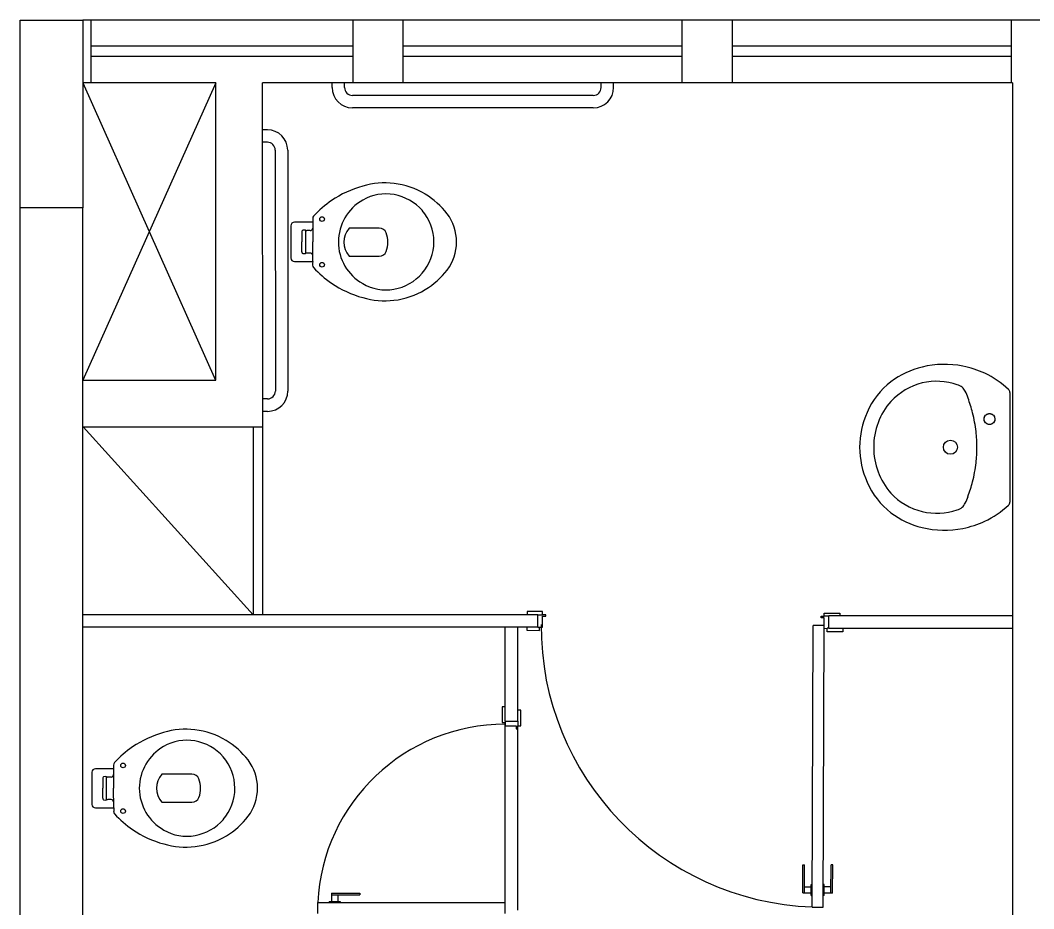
# Model space of a CAD drawing. Extents: x 0 to 244, y -71 to 76.
# Drawn here: x 203.972 to 207.212, y -40.197 to -37.357 of the extents above; entities that cross this region are included whole.
import ezdxf

# ---------------------------------------------------------------- set-up
doc = ezdxf.new("R2010")
doc.units = 0
doc.header["$LTSCALE"] = 0.01
doc.header["$MEASUREMENT"] = 0
doc.linetypes.add('HIDDEN', pattern=[0.375, 0.25, -0.125])
doc.linetypes.add('HIDDEN2', pattern=[0.1875, 0.125, -0.0625])
for name, color, linetype in [('ALV', 2, 'CONTINUOUS'), ('APSAN', 1, 'CONTINUOUS'), ('CARIMBO', 7, 'CONTINUOUS'), ('DIV', 2, 'CONTINUOUS'), ('ESTR', 3, 'CONTINUOUS'), ('JANELA', 1, 'CONTINUOUS'), ('PORTA', 2, 'CONTINUOUS'), ('PROJ', 1, 'HIDDEN2')]:
    doc.layers.add(name, color=color, linetype=linetype)

msp = doc.modelspace()

# ---------------------------------------------------------------- linework, layer by layer
at = {"layer": 'ALV'}
for p, q in [((209.5723, -37.3568), (204.1723, -37.3568)), ((204.5971, -37.5568), (204.1723, -37.5568)), ((204.5975, -38.5068), (204.5971, -37.5568)), ((204.7476, -38.6568), (204.7471, -37.5568)), ((207.1443, -37.5568), (204.7471, -37.5568)), ((207.1443, -37.5568), (207.1443, -43.5965)), ((203.9723, -43.7468), (203.9723, -37.9568)), ((204.1723, -42.4465), (204.1723, -37.9568)), ((204.1723, -38.5068), (204.5975, -38.5068)), ((204.1723, -38.6568), (204.7476, -38.6568))]:
    msp.add_line(p, q, dxfattribs=at)
at = {"layer": 'APSAN'}
for p, q in [((204.907, -37.9906), (204.907, -37.9958)), ((204.907, -37.9958), (204.907, -38.0026)), ((204.837, -38.0135), (204.837, -38.065)), ((204.907, -38.0026), (204.849, -38.0025)), ((204.872, -38.0335), (204.872, -38.065)), ((204.8835, -38.0295), (204.8835, -38.065)), ((204.899, -38.0291), (204.888, -38.029)), ((204.907, -38.0026), (204.907, -38.0651)), ((205.1195, -38.0218), (205.0235, -38.0217)), ((204.837, -38.065), (204.837, -38.1165)), ((204.872, -38.0965), (204.872, -38.065)), ((204.8835, -38.065), (204.8835, -38.1005)), ((204.907, -38.1276), (204.907, -38.0651)), ((204.849, -38.1275), (204.907, -38.1276)), ((204.899, -38.1011), (204.888, -38.101)), ((204.907, -38.1276), (204.9069, -38.1344)), ((205.0235, -38.1107), (205.1195, -38.1108)), ((204.9069, -38.1344), (204.9069, -38.1395)), ((207.1355, -38.5467), (207.1355, -38.7217)), ((207.1355, -38.7217), (207.1354, -38.8967)), ((204.2707, -39.7492), (204.2127, -39.7493)), ((204.2707, -39.7372), (204.2707, -39.7424)), ((204.2707, -39.7424), (204.2707, -39.7492)), ((204.2707, -39.7492), (204.2708, -39.8117)), ((204.2007, -39.7603), (204.2008, -39.8118)), ((204.2357, -39.7802), (204.2358, -39.8117)), ((204.2472, -39.7762), (204.2473, -39.8117)), ((204.2627, -39.7757), (204.2517, -39.7757)), ((204.5207, -39.7668), (204.4247, -39.767)), ((204.2008, -39.8118), (204.2008, -39.8633)), ((204.2358, -39.8432), (204.2358, -39.8117)), ((204.2473, -39.8117), (204.2473, -39.8472)), ((204.2709, -39.8742), (204.2708, -39.8117)), ((204.2628, -39.8477), (204.2518, -39.8477)), ((204.2129, -39.8743), (204.2709, -39.8742)), ((204.2709, -39.8742), (204.2709, -39.881)), ((204.4248, -39.856), (204.5208, -39.8558)), ((204.2709, -39.881), (204.2709, -39.8862))]:
    msp.add_line(p, q, dxfattribs=at)
for centre, radius in [((204.937, -37.9921), 0.0075), ((204.9369, -38.1381), 0.0075), ((207.0705, -38.6316), 0.0175), ((206.9455, -38.7216), 0.0225), ((204.3007, -39.7386), 0.0075), ((204.3009, -39.8846), 0.0075)]:
    msp.add_circle(centre, radius, dxfattribs=at)
for centre, radius, start, end in [((205.1551, -38.2106), 0.3352, 105.2215, 124.1214), ((205.1371, -38.1201), 0.2433, 82.9238, 106.7312), ((205.139, -38.1251), 0.248, 58.896, 83.486), ((205.1482, -38.1974), 0.3204, 124.431, 138.0211), ((205.1434, -38.0659), 0.1544, 119.6249, 179.7203), ((205.1406, -38.0576), 0.1458, 79.5235, 120.2671), ((205.1397, -38.0684), 0.1566, 41.1914, 79.941), ((205.1261, -38.1408), 0.2681, 38.1293, 58.2881), ((205.1412, -38.065), 0.1532, 359.9143, 40.6327), ((204.9172, -37.9903), 0.0102, 134.7251, 181.6604), ((205.218, -38.0649), 0.149, 359.8409, 36.9671), ((204.8487, -38.0143), 0.0118, 88.6701, 176.2889), ((204.8787, -38.0333), 0.00666, 143.8667, 182.0119), ((204.8775, -38.0335), 0.00592, 112.5674, 136.033), ((204.8796, -38.0404), 0.0131, 70.3109, 109.3565), ((204.8889, -38.0172), 0.0119, 245.9486, 265.917), ((204.8987, -38.0207), 0.00832, 271.9839, 355.251), ((205.0753, -38.0663), 0.0683, 139.2808, 220.6572), ((205.1199, -38.0459), 0.0241, 23.4794, 90.8596), ((205.1434, -38.0645), 0.1544, 180.2178, 240.3132), ((205.0629, -38.0662), 0.0846, 339.1913, 20.7467), ((205.1412, -38.0653), 0.1532, 319.3053, 0.0238), ((205.218, -38.0656), 0.149, 322.971, 0.0972), ((204.8786, -38.0968), 0.00666, 177.9262, 216.0713), ((205.1199, -38.0867), 0.0241, 269.0785, 336.4586), ((204.8487, -38.1158), 0.0118, 183.6492, 271.268), ((204.8775, -38.0966), 0.00592, 223.905, 247.3707), ((204.8796, -38.0897), 0.0131, 250.5815, 289.6272), ((204.8888, -38.1129), 0.0119, 94.0211, 113.9894), ((204.8987, -38.1094), 0.00832, 4.6871, 87.9541), ((204.9171, -38.1399), 0.0102, 178.2776, 225.2129), ((205.1484, -37.933), 0.3204, 221.9169, 235.5071), ((205.1262, -37.9895), 0.2681, 301.6499, 321.8087), ((205.1397, -38.062), 0.1566, 279.9971, 318.7466), ((205.1552, -37.9198), 0.3352, 235.8167, 254.7166), ((205.1405, -38.0728), 0.1458, 239.671, 280.4146), ((205.139, -38.0053), 0.248, 276.4521, 301.0421), ((205.1372, -38.0102), 0.2433, 253.2068, 277.0143), ((206.9236, -38.74), 0.2832, 103.9064, 126.4075), ((206.9274, -38.7652), 0.3086, 79.1445, 103.4663), ((206.9183, -38.7844), 0.3292, 65.3692, 78.2195), ((206.928, -38.7531), 0.2967, 46.8256, 64.5439), ((206.9022, -38.7046), 0.242, 127.3023, 157.0078), ((206.9025, -38.71), 0.1995, 103.6033, 137.4447), ((206.902, -38.7119), 0.2012, 70.9926, 103.3515), ((206.9578, -38.5594), 0.039, 49.4822, 75.5342), ((206.9537, -38.5623), 0.0439, 26.3036, 47.9207), ((206.8761, -38.6032), 0.1317, 17.1793, 27.2729), ((207.1243, -38.5457), 0.0113, 355.0472, 53.3751), ((206.9181, -38.7197), 0.2176, 138.3369, 180.475), ((206.6125, -38.7109), 0.416, 13.8059, 20.631), ((206.9221, -38.7205), 0.2667, 155.5354, 180.2284), ((206.5574, -38.7267), 0.4734, 6.6779, 14.0666), ((206.6527, -38.7191), 0.3778, 359.6156, 7.2185), ((206.9221, -38.7227), 0.2667, 179.7384, 204.4314), ((206.9181, -38.7235), 0.2176, 179.4919, 221.6299), ((206.6527, -38.724), 0.3778, 352.7483, 0.3512), ((206.5574, -38.7163), 0.4734, 345.9002, 353.2889), ((206.9022, -38.7386), 0.242, 202.9591, 232.6645), ((206.6125, -38.7321), 0.416, 339.3358, 346.1609), ((206.9024, -38.7332), 0.1995, 222.5221, 256.3635), ((206.9536, -38.8809), 0.0439, 312.0461, 333.6632), ((206.876, -38.84), 0.1317, 332.6939, 342.7875), ((206.928, -38.6902), 0.2967, 295.4229, 313.1412), ((207.1242, -38.8976), 0.0113, 306.5917, 4.9196), ((206.9236, -38.7033), 0.2832, 233.5593, 256.0604), ((206.902, -38.7313), 0.2012, 256.6153, 288.9743), ((206.9577, -38.8838), 0.039, 284.4326, 310.4846), ((206.9184, -38.6588), 0.3292, 281.7473, 294.5976), ((206.9275, -38.678), 0.3086, 256.5005, 280.8224), ((204.5192, -39.9567), 0.3352, 105.3358, 124.2357), ((204.501, -39.8663), 0.2433, 83.038, 106.8455), ((204.5029, -39.8713), 0.248, 59.0102, 83.6003), ((204.5123, -39.9435), 0.3204, 124.5452, 138.1354), ((204.5072, -39.812), 0.1544, 119.7392, 179.8345), ((204.5043, -39.8038), 0.1458, 79.6377, 120.3813), ((204.5035, -39.8145), 0.1566, 41.3057, 80.0552), ((204.4901, -39.887), 0.2681, 38.2436, 58.4024), ((204.505, -39.8112), 0.1532, 0.0285, 40.747), ((204.2124, -39.761), 0.0118, 88.7843, 176.4031), ((204.2808, -39.7369), 0.0102, 134.8394, 181.7747), ((204.5818, -39.8109), 0.149, 359.9551, 37.0814), ((204.2424, -39.78), 0.00666, 143.981, 182.1261), ((204.2413, -39.7802), 0.00592, 112.6816, 136.1473), ((204.2433, -39.787), 0.0131, 70.4251, 109.4708), ((204.2525, -39.7639), 0.0119, 246.0629, 266.0312), ((204.2624, -39.7674), 0.00832, 272.0982, 355.3653), ((204.4765, -39.8114), 0.0683, 139.3951, 220.7715), ((204.5211, -39.791), 0.0241, 23.5937, 90.9738), ((204.4642, -39.8114), 0.0846, 339.3056, 20.861), ((204.5072, -39.8107), 0.1544, 180.332, 240.4274), ((204.505, -39.8115), 0.1532, 319.4196, 0.138), ((204.5818, -39.8116), 0.149, 323.0852, 0.2115), ((204.2425, -39.8435), 0.00666, 178.0404, 216.1856), ((204.2414, -39.8433), 0.00592, 224.0193, 247.4849), ((204.2527, -39.8596), 0.0119, 94.1354, 114.1037), ((204.2625, -39.856), 0.00832, 4.8013, 88.0684), ((204.5212, -39.8317), 0.0241, 269.1927, 336.5729), ((204.2126, -39.8625), 0.0118, 183.7634, 271.3822), ((204.2434, -39.8364), 0.0131, 250.6958, 289.7414), ((204.281, -39.8865), 0.0102, 178.3919, 225.3272), ((204.5119, -39.6792), 0.3204, 222.0312, 235.6213), ((204.5035, -39.8082), 0.1566, 280.1113, 318.8609), ((204.4899, -39.7357), 0.2681, 301.7642, 321.923), ((204.5187, -39.6659), 0.3352, 235.9309, 254.8308), ((204.5043, -39.819), 0.1458, 239.7852, 280.5289), ((204.5027, -39.7514), 0.248, 276.5663, 301.1563), ((204.5009, -39.7564), 0.2433, 253.3211, 277.1285)]:
    msp.add_arc(centre, radius, start, end, dxfattribs=at)
at = {"layer": 'CARIMBO', "color": 2, "linetype": 'Continuous'}
for p, q in [((204.969, -37.5718), (204.969, -37.5568)), ((204.969, -37.5718), (204.969, -37.5568)), ((205.009, -37.5718), (205.009, -37.5568)), ((205.009, -37.5718), (205.009, -37.5568)), ((205.829, -37.5718), (205.829, -37.5568)), ((205.829, -37.5718), (205.829, -37.5568)), ((205.869, -37.5718), (205.869, -37.5568)), ((205.869, -37.5695), (205.869, -37.5568)), ((205.869, -37.5718), (205.869, -37.5568)), ((205.869, -37.5695), (205.869, -37.5568)), ((204.7622, -37.7068), (204.7472, -37.7068)), ((204.7622, -37.7068), (204.7472, -37.7068)), ((204.7621, -37.7468), (204.7471, -37.7468)), ((204.7621, -37.7468), (204.7471, -37.7468)), ((204.7625, -38.5668), (204.7475, -38.5668)), ((204.7625, -38.5668), (204.7475, -38.5668)), ((204.7625, -38.6068), (204.7475, -38.6068)), ((204.7625, -38.6068), (204.7475, -38.6068))]:
    msp.add_line(p, q, dxfattribs=at)
at = {"layer": 'CARIMBO', "color": 2}
for p, q in [((205.804, -37.5968), (205.0339, -37.5968)), ((205.804, -37.5968), (205.0339, -37.5968)), ((205.804, -37.6368), (205.0339, -37.6368)), ((205.804, -37.6368), (205.0339, -37.6368)), ((204.7871, -37.7718), (204.7876, -38.5419)), ((204.7871, -37.7718), (204.7876, -38.5419)), ((204.8271, -37.7718), (204.8276, -38.5418)), ((204.8271, -37.7718), (204.8276, -38.5418)), ((204.907, -37.9906), (204.907, -37.9958)), ((204.907, -37.9958), (204.907, -38.0026)), ((204.837, -38.0135), (204.837, -38.065)), ((204.907, -38.0026), (204.849, -38.0025)), ((204.872, -38.0335), (204.872, -38.065)), ((204.8835, -38.0295), (204.8835, -38.065)), ((204.899, -38.0291), (204.888, -38.029)), ((204.907, -38.0026), (204.907, -38.0651)), ((205.1195, -38.0218), (205.0235, -38.0217)), ((204.837, -38.065), (204.837, -38.1165)), ((204.872, -38.0965), (204.872, -38.065)), ((204.8835, -38.065), (204.8835, -38.1005)), ((204.907, -38.1276), (204.907, -38.0651)), ((204.849, -38.1275), (204.907, -38.1276)), ((204.899, -38.1011), (204.888, -38.101)), ((204.907, -38.1276), (204.9069, -38.1344)), ((205.0235, -38.1107), (205.1195, -38.1108)), ((204.9069, -38.1344), (204.9069, -38.1395)), ((207.1355, -38.5467), (207.1355, -38.7217)), ((207.1355, -38.7217), (207.1354, -38.8967)), ((204.2707, -39.7492), (204.2127, -39.7493)), ((204.2707, -39.7372), (204.2707, -39.7424)), ((204.2707, -39.7424), (204.2707, -39.7492)), ((204.2707, -39.7492), (204.2708, -39.8117)), ((204.2007, -39.7603), (204.2008, -39.8118)), ((204.2357, -39.7802), (204.2358, -39.8117)), ((204.2472, -39.7762), (204.2473, -39.8117)), ((204.2627, -39.7757), (204.2517, -39.7757)), ((204.5207, -39.7668), (204.4247, -39.767)), ((204.2008, -39.8118), (204.2008, -39.8633)), ((204.2358, -39.8432), (204.2358, -39.8117)), ((204.2473, -39.8117), (204.2473, -39.8472)), ((204.2709, -39.8742), (204.2708, -39.8117)), ((204.2628, -39.8477), (204.2518, -39.8477)), ((204.2129, -39.8743), (204.2709, -39.8742)), ((204.2709, -39.8742), (204.2709, -39.881)), ((204.4248, -39.856), (204.5208, -39.8558)), ((204.2709, -39.881), (204.2709, -39.8862)), ((206.4738, -40.1462), (206.4742, -40.0562)), ((206.4738, -40.1462), (206.4742, -40.0562)), ((206.4742, -40.0562), (206.4792, -40.0562)), ((206.4742, -40.0562), (206.4792, -40.0562)), ((206.4788, -40.1462), (206.4792, -40.0562)), ((206.4788, -40.1462), (206.4792, -40.0562)), ((206.5638, -40.1465), (206.5642, -40.0565)), ((206.5638, -40.1465), (206.5642, -40.0565)), ((206.5692, -40.0565), (206.5642, -40.0565)), ((206.5692, -40.0565), (206.5642, -40.0565)), ((206.5688, -40.1465), (206.5692, -40.0565)), ((206.5688, -40.1465), (206.5692, -40.0565)), ((206.4789, -40.1262), (206.5009, -40.1263)), ((206.4789, -40.1262), (206.5009, -40.1263)), ((206.5008, -40.1538), (206.5009, -40.1188)), ((206.5008, -40.1538), (206.5009, -40.1188)), ((206.5009, -40.1188), (206.5039, -40.1188)), ((206.5009, -40.1188), (206.5039, -40.1188)), ((206.5419, -40.1189), (206.5389, -40.1189)), ((206.5419, -40.1189), (206.5389, -40.1189)), ((206.5418, -40.1539), (206.5419, -40.1189)), ((206.5418, -40.1539), (206.5419, -40.1189)), ((206.5639, -40.1265), (206.5419, -40.1264)), ((206.5639, -40.1265), (206.5419, -40.1264)), ((204.9672, -40.1467), (205.0572, -40.1467)), ((204.9672, -40.1467), (204.9672, -40.1737)), ((204.9672, -40.1467), (205.0572, -40.1467)), ((204.9672, -40.1467), (204.9672, -40.1737)), ((204.9672, -40.1517), (205.0572, -40.1517)), ((204.9672, -40.1517), (205.0572, -40.1517)), ((204.9872, -40.1517), (204.9872, -40.1737)), ((204.9872, -40.1517), (204.9872, -40.1737)), ((205.0572, -40.1467), (205.0572, -40.1517)), ((205.0572, -40.1467), (205.0572, -40.1517)), ((206.4738, -40.1462), (206.5008, -40.1463)), ((206.4738, -40.1462), (206.5008, -40.1463)), ((206.5008, -40.1538), (206.5038, -40.1538)), ((206.5008, -40.1538), (206.5038, -40.1538)), ((206.5418, -40.1539), (206.5388, -40.1539)), ((206.5418, -40.1539), (206.5388, -40.1539)), ((206.5688, -40.1465), (206.5418, -40.1464)), ((206.5688, -40.1465), (206.5418, -40.1464)), ((204.9597, -40.1737), (204.9597, -40.1767)), ((204.9597, -40.1737), (204.9947, -40.1737)), ((204.9597, -40.1737), (204.9597, -40.1767)), ((204.9597, -40.1737), (204.9947, -40.1737)), ((204.9947, -40.1737), (204.9947, -40.1767)), ((204.9947, -40.1737), (204.9947, -40.1767))]:
    msp.add_line(p, q, dxfattribs=at)
for centre, radius in [((204.937, -37.9921), 0.0075), ((204.9369, -38.1381), 0.0075), ((206.9455, -38.7216), 0.0225), ((204.3007, -39.7386), 0.0075), ((204.3009, -39.8846), 0.0075)]:
    msp.add_circle(centre, radius, dxfattribs=at)
at = {"layer": 'CARIMBO', "color": 2, "linetype": 'HIDDEN'}
msp.add_circle((207.0705, -38.6316), 0.0175, dxfattribs=at)
at = {"layer": 'CARIMBO', "color": 2, "linetype": 'Continuous'}
for centre, radius, start, end in [((205.034, -37.5718), 0.065, 180, 270), ((205.034, -37.5718), 0.065, 180, 270), ((205.034, -37.5718), 0.025, 180, 270), ((205.034, -37.5718), 0.025, 180, 270), ((205.804, -37.5718), 0.025, 270, 0), ((205.804, -37.5718), 0.065, 270, 0), ((205.804, -37.5718), 0.025, 270, 0), ((205.804, -37.5718), 0.065, 270, 0), ((204.7621, -37.7718), 0.065, 359.9889, 89.9889), ((204.7621, -37.7718), 0.065, 359.9889, 89.9889), ((204.7621, -37.7718), 0.025, 359.9889, 89.9889), ((204.7621, -37.7718), 0.025, 359.9889, 89.9889), ((204.7626, -38.5418), 0.065, 269.9889, 359.9889), ((204.7626, -38.5418), 0.025, 269.9889, 359.9889), ((204.7626, -38.5418), 0.065, 269.9889, 359.9889), ((204.7626, -38.5418), 0.025, 269.9889, 359.9889)]:
    msp.add_arc(centre, radius, start, end, dxfattribs=at)
at = {"layer": 'CARIMBO', "color": 2}
for centre, radius, start, end in [((205.1551, -38.2106), 0.3352, 105.2215, 124.1214), ((205.1371, -38.1201), 0.2433, 82.9238, 106.7312), ((205.139, -38.1251), 0.248, 58.896, 83.486), ((205.1482, -38.1974), 0.3204, 124.431, 138.0211), ((205.1434, -38.0659), 0.1544, 119.6249, 179.7203), ((205.1406, -38.0576), 0.1458, 79.5235, 120.2671), ((205.1397, -38.0684), 0.1566, 41.1914, 79.941), ((205.1261, -38.1408), 0.2681, 38.1293, 58.2881), ((205.1412, -38.065), 0.1532, 359.9143, 40.6327), ((204.9172, -37.9903), 0.0102, 134.7251, 181.6604), ((205.218, -38.0649), 0.149, 359.8409, 36.9671), ((204.8487, -38.0143), 0.0118, 88.6701, 176.2889), ((204.8787, -38.0333), 0.00666, 143.8667, 182.0119), ((204.8775, -38.0335), 0.00592, 112.5674, 136.033), ((204.8796, -38.0404), 0.0131, 70.3109, 109.3565), ((204.8889, -38.0172), 0.0119, 245.9486, 265.917), ((204.8987, -38.0207), 0.00832, 271.9839, 355.251), ((205.0753, -38.0663), 0.0683, 139.2808, 220.6572), ((205.1199, -38.0459), 0.0241, 23.4794, 90.8596), ((205.1434, -38.0645), 0.1544, 180.2178, 240.3132), ((205.0629, -38.0662), 0.0846, 339.1913, 20.7467), ((205.1412, -38.0653), 0.1532, 319.3053, 0.0238), ((205.218, -38.0656), 0.149, 322.971, 0.0972), ((204.8786, -38.0968), 0.00666, 177.9262, 216.0713), ((205.1199, -38.0867), 0.0241, 269.0785, 336.4586), ((204.8487, -38.1158), 0.0118, 183.6492, 271.268), ((204.8775, -38.0966), 0.00592, 223.905, 247.3707), ((204.8796, -38.0897), 0.0131, 250.5815, 289.6272), ((204.8888, -38.1129), 0.0119, 94.0211, 113.9894), ((204.8987, -38.1094), 0.00832, 4.6871, 87.9541), ((204.9171, -38.1399), 0.0102, 178.2776, 225.2129), ((205.1484, -37.933), 0.3204, 221.9169, 235.5071), ((205.1262, -37.9895), 0.2681, 301.6499, 321.8087), ((205.1397, -38.062), 0.1566, 279.9971, 318.7466), ((205.1552, -37.9198), 0.3352, 235.8167, 254.7166), ((205.1405, -38.0728), 0.1458, 239.671, 280.4146), ((205.139, -38.0053), 0.248, 276.4521, 301.0421), ((205.1372, -38.0102), 0.2433, 253.2068, 277.0143), ((206.9236, -38.74), 0.2832, 103.9064, 126.4075), ((206.9274, -38.7652), 0.3086, 79.1445, 103.4663), ((206.9183, -38.7844), 0.3292, 65.3692, 78.2195), ((206.928, -38.7531), 0.2967, 46.8256, 64.5439), ((206.9022, -38.7046), 0.242, 127.3023, 157.0078), ((206.9025, -38.71), 0.1995, 103.6033, 137.4447), ((206.902, -38.7119), 0.2012, 70.9926, 103.3515), ((206.9578, -38.5594), 0.039, 49.4822, 75.5342), ((206.9537, -38.5623), 0.0439, 26.3036, 47.9207), ((206.8761, -38.6032), 0.1317, 17.1793, 27.2729), ((207.1243, -38.5457), 0.0113, 355.0472, 53.3751), ((206.9181, -38.7197), 0.2176, 138.3369, 180.475), ((206.6125, -38.7109), 0.416, 13.8059, 20.631), ((206.9221, -38.7205), 0.2667, 155.5354, 180.2284), ((206.5574, -38.7267), 0.4734, 6.6779, 14.0666), ((206.6527, -38.7191), 0.3778, 359.6156, 7.2185), ((206.9221, -38.7227), 0.2667, 179.7384, 204.4314), ((206.9181, -38.7235), 0.2176, 179.4919, 221.6299), ((206.6527, -38.724), 0.3778, 352.7483, 0.3512), ((206.5574, -38.7163), 0.4734, 345.9002, 353.2889), ((206.9022, -38.7386), 0.242, 202.9591, 232.6645), ((206.6125, -38.7321), 0.416, 339.3358, 346.1609), ((206.9024, -38.7332), 0.1995, 222.5221, 256.3635), ((206.9536, -38.8809), 0.0439, 312.0461, 333.6632), ((206.876, -38.84), 0.1317, 332.6939, 342.7875), ((206.928, -38.6902), 0.2967, 295.4229, 313.1412), ((207.1242, -38.8976), 0.0113, 306.5917, 4.9196), ((206.9236, -38.7033), 0.2832, 233.5593, 256.0604), ((206.902, -38.7313), 0.2012, 256.6153, 288.9743), ((206.9577, -38.8838), 0.039, 284.4326, 310.4846), ((206.9184, -38.6588), 0.3292, 281.7473, 294.5976), ((206.9275, -38.678), 0.3086, 256.5005, 280.8224), ((204.5192, -39.9567), 0.3352, 105.3358, 124.2357), ((204.501, -39.8663), 0.2433, 83.038, 106.8455), ((204.5029, -39.8713), 0.248, 59.0102, 83.6003), ((204.5123, -39.9435), 0.3204, 124.5452, 138.1354), ((204.5072, -39.812), 0.1544, 119.7392, 179.8345), ((204.5043, -39.8038), 0.1458, 79.6377, 120.3813), ((204.5035, -39.8145), 0.1566, 41.3057, 80.0552), ((204.4901, -39.887), 0.2681, 38.2436, 58.4024), ((204.505, -39.8112), 0.1532, 0.0285, 40.747), ((204.2124, -39.761), 0.0118, 88.7843, 176.4031), ((204.2808, -39.7369), 0.0102, 134.8394, 181.7747), ((204.5818, -39.8109), 0.149, 359.9551, 37.0814), ((204.2424, -39.78), 0.00666, 143.981, 182.1261), ((204.2413, -39.7802), 0.00592, 112.6816, 136.1473), ((204.2433, -39.787), 0.0131, 70.4251, 109.4708), ((204.2525, -39.7639), 0.0119, 246.0629, 266.0312), ((204.2624, -39.7674), 0.00832, 272.0982, 355.3653), ((204.4765, -39.8114), 0.0683, 139.3951, 220.7715), ((204.5211, -39.791), 0.0241, 23.5937, 90.9738), ((204.4642, -39.8114), 0.0846, 339.3056, 20.861), ((204.5072, -39.8107), 0.1544, 180.332, 240.4274), ((204.505, -39.8115), 0.1532, 319.4196, 0.138), ((204.5818, -39.8116), 0.149, 323.0852, 0.2115), ((204.2425, -39.8435), 0.00666, 178.0404, 216.1856), ((204.2414, -39.8433), 0.00592, 224.0193, 247.4849), ((204.2527, -39.8596), 0.0119, 94.1354, 114.1037), ((204.2625, -39.856), 0.00832, 4.8013, 88.0684), ((204.5212, -39.8317), 0.0241, 269.1927, 336.5729), ((204.2126, -39.8625), 0.0118, 183.7634, 271.3822), ((204.2434, -39.8364), 0.0131, 250.6958, 289.7414), ((204.281, -39.8865), 0.0102, 178.3919, 225.3272), ((204.5119, -39.6792), 0.3204, 222.0312, 235.6213), ((204.5035, -39.8082), 0.1566, 280.1113, 318.8609), ((204.4899, -39.7357), 0.2681, 301.7642, 321.923), ((204.5187, -39.6659), 0.3352, 235.9309, 254.8308), ((204.5043, -39.819), 0.1458, 239.7852, 280.5289), ((204.5027, -39.7514), 0.248, 276.5663, 301.1563), ((204.5009, -39.7564), 0.2433, 253.3211, 277.1285)]:
    msp.add_arc(centre, radius, start, end, dxfattribs=at)
at = {"layer": 'DIV', "linetype": 'Continuous'}
for p, q in [((204.7171, -38.6568), (204.7171, -39.2568)), ((204.7471, -38.6568), (204.7471, -39.2568)), ((205.5223, -39.5967), (205.5223, -39.2968))]:
    msp.add_line(p, q, dxfattribs=at)
at = {"layer": 'DIV'}
for p, q in [((205.6271, -39.2568), (204.1723, -39.2568)), ((205.627, -39.2968), (205.6271, -39.2568)), ((206.557, -39.3008), (206.5571, -39.2608)), ((207.1443, -39.2608), (206.5571, -39.2608)), ((205.627, -39.2968), (204.1723, -39.2968)), ((205.5623, -39.5967), (205.5623, -39.2968)), ((207.1443, -39.3008), (206.557, -39.3008)), ((205.5223, -39.5967), (205.5623, -39.5967))]:
    msp.add_line(p, q, dxfattribs=at)
at = {"layer": 'ESTR'}
msp.add_lwpolyline([(204.1723, -37.3568), (204.1723, -37.9568), (203.9723, -37.9568), (203.9723, -37.3568)], close=True, dxfattribs=at)
at = {"layer": 'JANELA', "linetype": 'Continuous'}
for p, q in [((204.1982, -37.3568), (204.1982, -37.5568)), ((205.0356, -37.3568), (205.0356, -37.5568)), ((205.1956, -37.3568), (205.1956, -37.5568)), ((206.0875, -37.3568), (206.0875, -37.5568)), ((206.2475, -37.3568), (206.2475, -37.5568)), ((207.1394, -37.3568), (207.1394, -37.5568))]:
    msp.add_line(p, q, dxfattribs=at)
at = {"layer": 'JANELA'}
for p, q in [((204.1982, -37.4382), (205.0356, -37.4382)), ((205.1956, -37.4382), (206.0875, -37.4382)), ((206.2475, -37.4382), (207.1394, -37.4382)), ((204.1982, -37.4712), (205.0356, -37.4712)), ((205.1956, -37.4712), (206.0875, -37.4712)), ((206.2475, -37.4712), (207.1394, -37.4712))]:
    msp.add_line(p, q, dxfattribs=at)
at = {"layer": 'PORTA'}
for p, q in [((205.6421, -39.2469), (205.5921, -39.2467)), ((205.5921, -39.2467), (205.5921, -39.2567)), ((205.6271, -39.2568), (205.6421, -39.2569)), ((205.642, -39.2969), (205.6421, -39.2619)), ((205.6421, -39.2569), (205.6421, -39.2469)), ((205.6521, -39.2569), (205.6421, -39.2569)), ((205.6421, -39.2619), (205.6521, -39.2619)), ((205.6521, -39.2619), (205.6521, -39.2569)), ((206.532, -39.2664), (206.5321, -39.2614)), ((206.5321, -39.2614), (206.5421, -39.2614)), ((206.5421, -39.2614), (206.5421, -39.2514)), ((206.5421, -39.2514), (206.5921, -39.2516)), ((206.5571, -39.2615), (206.5421, -39.2614)), ((206.5921, -39.2516), (206.5921, -39.2616)), ((205.5914, -39.2967), (205.5913, -39.3067)), ((205.627, -39.2968), (205.632, -39.2969)), ((205.6319, -39.3069), (205.632, -39.2969)), ((205.632, -39.2969), (205.642, -39.2969)), ((206.5037, -40.1913), (206.507, -39.2913)), ((206.542, -39.2914), (206.507, -39.2913)), ((206.542, -39.2664), (206.532, -39.2664)), ((206.5387, -40.1914), (206.542, -39.2914)), ((206.5419, -39.3014), (206.542, -39.2664)), ((205.5913, -39.3067), (205.6319, -39.3069)), ((206.5519, -39.3015), (206.5419, -39.3014)), ((206.5519, -39.3115), (206.5519, -39.3015)), ((206.6019, -39.3116), (206.5519, -39.3115)), ((206.557, -39.3002), (206.552, -39.3002)), ((206.6019, -39.3016), (206.6019, -39.3116)), ((204.9222, -40.1767), (204.9222, -40.2117)), ((204.9222, -40.1767), (205.5223, -40.1767)), ((205.5223, -40.2117), (205.5223, -40.1767)), ((206.5037, -40.1913), (206.5387, -40.1914))]:
    msp.add_line(p, q, dxfattribs=at)
at = {"layer": 'PORTA', "linetype": 'Continuous'}
for p, q in [((205.5223, -39.5517), (205.5123, -39.5517)), ((205.5123, -39.5517), (205.5123, -39.6017)), ((205.5723, -39.5617), (205.5623, -39.5617)), ((205.5723, -39.6117), (205.5723, -39.5617)), ((205.5123, -39.6017), (205.5223, -39.6017)), ((205.5223, -39.5967), (205.5223, -39.6017)), ((205.5223, -39.6017), (205.5223, -39.6117)), ((205.5223, -39.6117), (205.5573, -39.6117)), ((205.5573, -39.6117), (205.5573, -39.6217)), ((205.5623, -39.5967), (205.5623, -39.6117)), ((205.5623, -39.6217), (205.5623, -39.6117)), ((205.5623, -39.6117), (205.5723, -39.6117)), ((205.5573, -39.6217), (205.5623, -39.6217))]:
    msp.add_line(p, q, dxfattribs=at)
at = {"layer": 'PORTA', "color": 1}
for p, q in [((205.5223, -40.1767), (205.5223, -39.6017)), ((205.5623, -40.2017), (205.5623, -39.6217))]:
    msp.add_line(p, q, dxfattribs=at)
for centre, radius, start, end in [((206.537, -39.2914), 0.9, 179.791, 267.8807), ((205.5223, -40.2067), 0.6, 90, 177.134)]:
    msp.add_arc(centre, radius, start, end, dxfattribs=at)
at = {"layer": 'PROJ', "linetype": 'Continuous'}
for p, q in [((204.5971, -37.5568), (204.1723, -38.5068)), ((204.1723, -37.5568), (204.5963, -38.5068)), ((204.1735, -38.6568), (204.7171, -39.2568))]:
    msp.add_line(p, q, dxfattribs=at)

doc.saveas('drawing.dxf')
